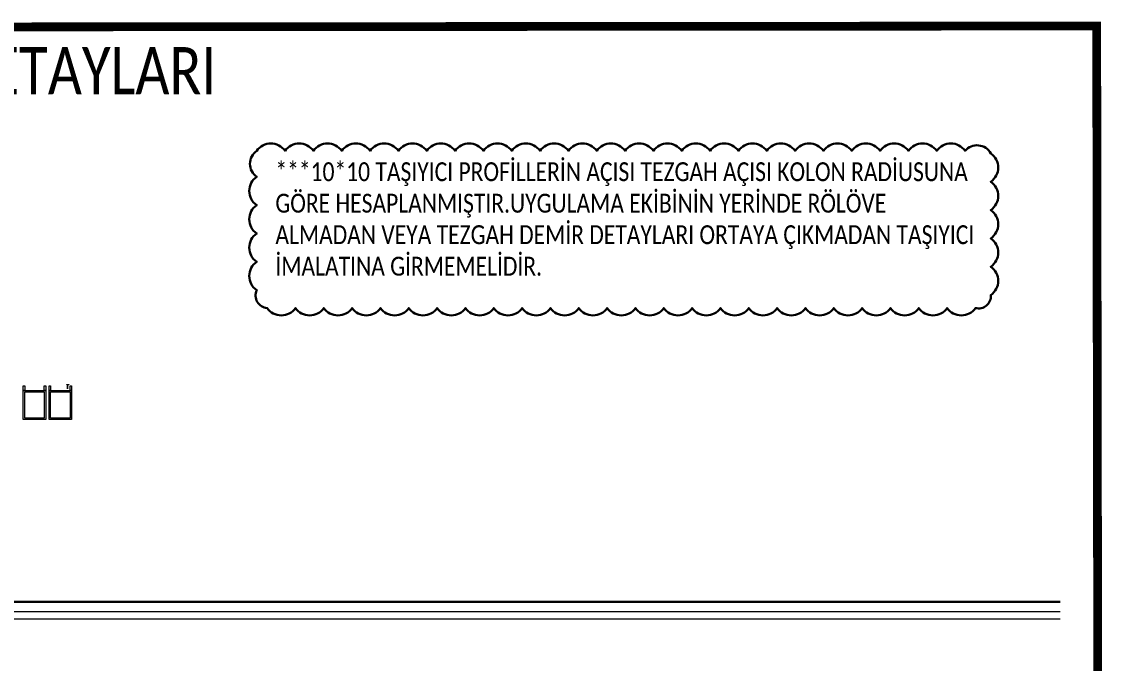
# Model space of a CAD drawing. Header units: millimetres. Extents: x 210628 to 232146, y -111309 to -91563.
# Drawn here: x 222515 to 224805, y -106852 to -105493 of the extents above; entities that cross this region are included whole.
import ezdxf

# ---------------------------------------------------------------- set-up
doc = ezdxf.new("R2010")
doc.units = ezdxf.units.MM
doc.layers.get('0').update_dxf_attribs({"lineweight": 20})
for name, color, linetype, lineweight in [('demir-1', 103, 'Continuous', 20), ('irem rev', 23, 'Continuous', 30), ('kaplama', 33, 'Continuous', 15), ('text', 1, 'Continuous', 20)]:
    doc.layers.add(name, color=color, linetype=linetype, lineweight=lineweight)
doc.styles.add('text2', font='calibri.ttf', dxfattribs={"width": 0.8})

msp = doc.modelspace()

# ---------------------------------------------------------------- linework, layer by layer
for p, q in [((222611.81, -106270.11), (222611.81, -106262.11)), ((222612.81, -106270.11), (222612.81, -106262.11))]:
    msp.add_line(p, q)
at = {"color": 2, "const_width": 18.49}
msp.add_lwpolyline([(221132.38, -108626.76), (221127.54, -105504.97), (224791.29, -105502.02), (224796.13, -108623.8)], close=True, dxfattribs=at)
msp.add_lwpolyline([(222614.31, -106261.11), (222614.31, -106262.11), (222610.31, -106262.11), (222610.31, -106261.11)], close=True)
at = {"layer": 'demir-1'}
for points in [[(222518.18, -106273.9), (222518.18, -106263.9), (222521.18, -106263.9), (222521.18, -106273.9)], [(222562.68, -106273.9), (222562.68, -106263.9), (222565.68, -106263.9), (222565.68, -106273.9)], [(222572.68, -106273.9), (222572.68, -106263.9), (222575.68, -106263.9), (222575.68, -106273.9)], [(222617.18, -106273.9), (222617.18, -106263.9), (222620.18, -106263.9), (222620.18, -106273.9)], [(222518.18, -106273.9), (222565.68, -106273.9), (222565.68, -106335.4), (222518.18, -106335.4)], [(222572.68, -106273.9), (222620.18, -106273.9), (222620.18, -106335.4), (222572.68, -106335.4)]]:
    msp.add_lwpolyline(points, close=True, dxfattribs=at)
for points in [[(222521.18, -106276.9), (222562.68, -106276.9), (222562.68, -106332.4), (222521.18, -106332.4), (222521.18, -106276.9)], [(222575.68, -106276.9), (222617.18, -106276.9), (222617.18, -106332.4), (222575.68, -106332.4), (222575.68, -106276.9)]]:
    msp.add_lwpolyline(points, dxfattribs=at)
at = {"layer": 'irem rev'}
msp.add_lwpolyline([(223012.44, -105766.29, -0.5205671), (223072.44, -105766.29, -0.5205671), (223132.44, -105766.29, -0.5205671), (223192.44, -105766.29, -0.5205671), (223252.44, -105766.29, -0.5205671), (223312.44, -105766.29, -0.5205671), (223372.44, -105766.29, -0.5205671), (223432.44, -105766.29, -0.5205671), (223492.44, -105766.29, -0.5205671), (223552.44, -105766.29, -0.5205671), (223612.44, -105766.29, -0.5205671), (223672.44, -105766.29, -0.5205671), (223732.44, -105766.29, -0.5205671), (223792.44, -105766.29, -0.5205671), (223852.44, -105766.29, -0.5205671), (223912.44, -105766.29, -0.5205671), (223972.44, -105766.29, -0.5205671), (224032.44, -105766.29, -0.5205671), (224092.44, -105766.29, -0.5205671), (224152.44, -105766.29, -0.5205671), (224212.44, -105766.29, -0.5205671), (224272.44, -105766.29, -0.5205671), (224332.44, -105766.29, -0.5205671), (224392.44, -105766.29, -0.5205671), (224452.44, -105766.29, -0.5205671), (224512.44, -105766.29, -0.5205671), (224567.04, -105771.69, -0.5205671), (224567.04, -105831.69, -0.5205671), (224567.04, -105891.69, -0.5205671), (224567.04, -105951.69, -0.5205671), (224567.04, -106011.69, -0.5205671), (224567.04, -106071.69, -0.5205671), (224534.54, -106099.19, -0.5205671), (224474.54, -106099.19, -0.5205671), (224414.54, -106099.19, -0.5205671), (224354.54, -106099.19, -0.5205671), (224294.54, -106099.19, -0.5205671), (224234.54, -106099.19, -0.5205671), (224174.54, -106099.19, -0.5205671), (224114.54, -106099.19, -0.5205671), (224054.54, -106099.19, -0.5205671), (223994.54, -106099.19, -0.5205671), (223934.54, -106099.19, -0.5205671), (223874.54, -106099.19, -0.5205671), (223814.54, -106099.19, -0.5205671), (223754.54, -106099.19, -0.5205671), (223694.54, -106099.19, -0.5205671), (223634.54, -106099.19, -0.5205671), (223574.54, -106099.19, -0.5205671), (223514.54, -106099.19, -0.5205671), (223454.54, -106099.19, -0.5205671), (223394.54, -106099.19, -0.5205671), (223334.54, -106099.19, -0.5205671), (223274.54, -106099.19, -0.5205671), (223214.54, -106099.19, -0.5205671), (223154.54, -106099.19, -0.5205671), (223094.54, -106099.19, -0.5205671), (223034.54, -106099.19, -0.5205671), (223012.44, -106061.29, -0.5205671), (223012.44, -106001.29, -0.5205671), (223012.44, -105941.29, -0.5205671), (223012.44, -105881.29, -0.5205671), (223012.44, -105821.29, -0.5205671)], format="xyb", close=True, dxfattribs=at)
at = {"layer": 'kaplama', "elevation": 0}
for points in [[(221176.76, -106719.96), (224713.78, -106719.96)], [(221176.76, -106721.96), (224713.78, -106721.96)], [(221176.76, -106741.96), (224713.78, -106741.96)], [(221176.76, -106756.96), (224713.78, -106756.96)]]:
    msp.add_lwpolyline(points, dxfattribs=at)

# ---------------------------------------------------------------- texts
at = {"layer": 'irem rev', "insert": (221174.9, -105546.68), "char_height": 100, "width": 9865.9113, "attachment_point": 1, "style": 'text2'}
msp.add_mtext('TAŞIYICI+MENUBOARD DETAYLARI', dxfattribs=at)
at = {"layer": 'text', "insert": (223052.09, -105790.54), "char_height": 40, "attachment_point": 1, "style": 'text2'}
msp.add_mtext_dynamic_manual_height_columns('{\\C2;***10*10 TAŞIYICI PROFİLLERİN AÇISI TEZGAH AÇISI KOLON RADİUSUNA GÖRE HESAPLANMIŞTIR.UYGULAMA EKİBİNİN YERİNDE RÖLÖVE ALMADAN VEYA TEZGAH DEMİR DETAYLARI ORTAYA ÇIKMADAN TAŞIYICI İMALATINA GİRMEMELİDİR.}', width=1482.6659, gutter_width=1, heights=[0], dxfattribs=at)

doc.saveas('drawing.dxf')
